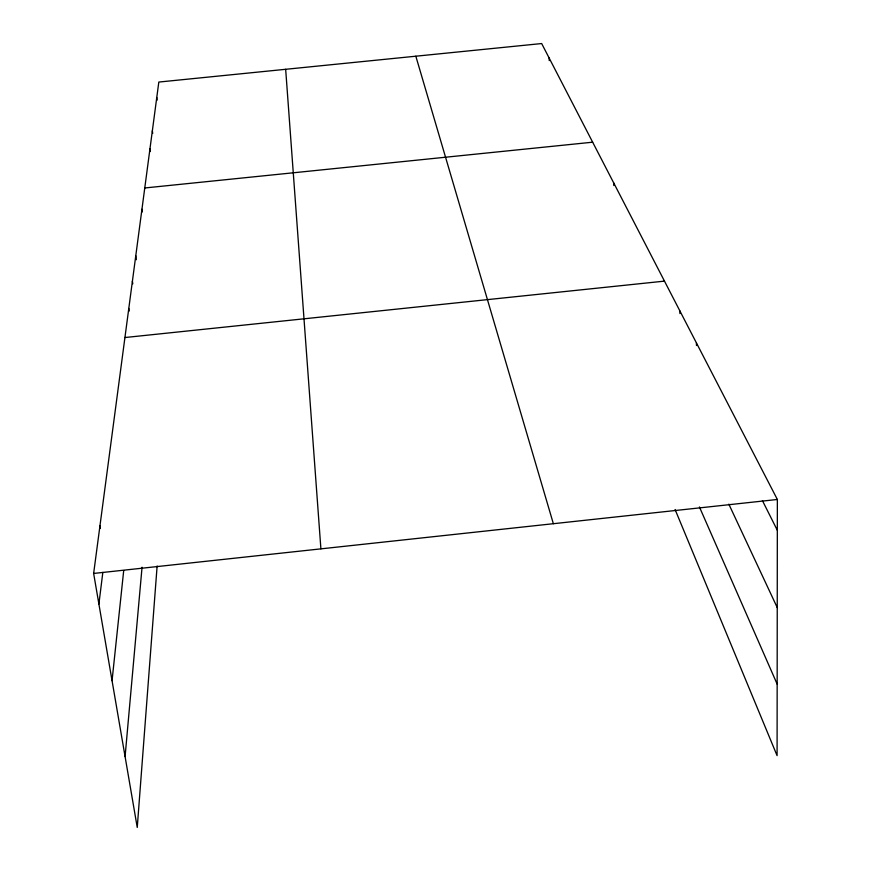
<?xml version="1.0" encoding="UTF-8"?>
<svg xmlns="http://www.w3.org/2000/svg" width="871" height="871" viewBox="0 0 871 871"><rect width="100%" height="100%" fill="white"/><g stroke="black" fill="none" stroke-linecap="round" stroke-linejoin="round"><path stroke-width="1.31" d="M157.128 566.008L137.248 827.45L93.643 573.445L158.816 82.059L541.664 43.55L777.357 499.475L777.084 755.636L675.09 509.513M125.086 756.583L142.049 567.228M112.054 680.676L123.704 570.559M98.891 604.017L102.832 572.41M93.643 573.445L777.357 499.475M124.934 337.534L664.475 281.126M144.771 187.973L592.65 142.191M762.419 500.607L777.324 530.287M728.842 504.167L777.237 607.566M699.424 506.944L777.161 684.127M415.837 56.212L553.357 523.7M99.98 525.67L100.415 528.251M128.788 308.465L129.191 311.089M132.392 281.279L132.784 283.826M135.778 255.769L136.366 259.71M141.951 209.247L142.332 211.903M149.954 148.865L150.335 151.489M152.349 130.857L152.708 133.415M156.769 97.519L157.139 100.132M285.666 69.299L320.898 548.85M549.111 57.954L549.242 60.578M613.728 182.954L613.815 185.523M679.87 310.903L679.935 313.549M696.43 342.924L696.473 345.515"/></g></svg>
